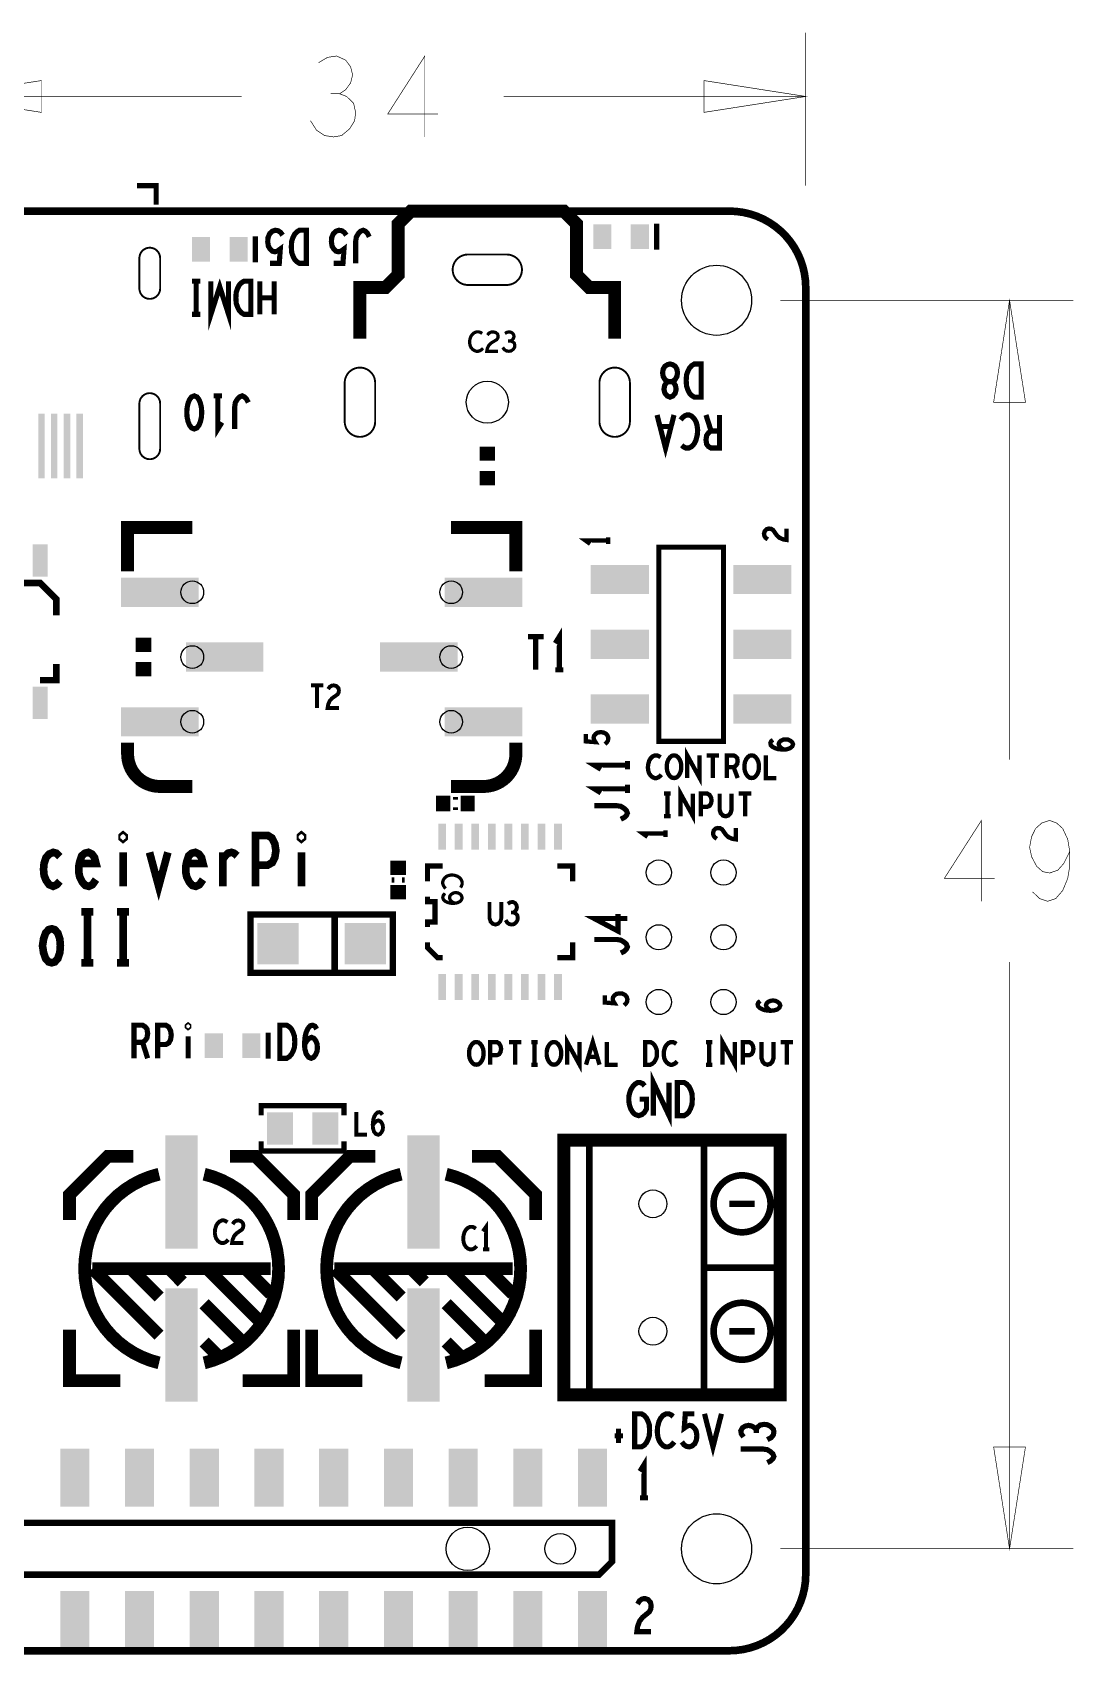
# Model space of a CAD drawing. Extents: x -15 to 76, y -68 to 64.
# Drawn here: x 34.6 to 75.5, y -0.2 to 63.5 of the extents above; entities that cross this region are included whole.
import ezdxf

# ---------------------------------------------------------------- set-up
doc = ezdxf.new("R2010")
doc.units = 0
doc.layers.get('0').update_dxf_attribs({"linetype": 'CONTINUOUS'})
for name, color, linetype in [('BOARD_ART', 7, 'CONTINUOUS'), ('DIMENSION_ART', 2, 'CONTINUOUS'), ('PASTETOP_ART', 4, 'CONTINUOUS'), ('RECEIVERPIPROII-1-2_DRL', 5, 'CONTINUOUS'), ('RECEIVERPIPROII_ROU', 10, 'CONTINUOUS'), ('SILK_TOP_ART', 9, 'CONTINUOUS')]:
    doc.layers.add(name, color=color, linetype=linetype)

# ---------------------------------------------------------------- blocks, each defined once
blk = doc.blocks.new('RECTANGLE_65')
blk.add_solid([(0.508, 0.635), (0.508, -0.635), (-0.508, 0.635), (-0.508, -0.635)])
blk = doc.blocks.new('SQUARE_27')
blk.add_solid([(0.8128, 0.8128), (0.8128, -0.8128), (-0.8128, 0.8128), (-0.8128, -0.8128)])
blk = doc.blocks.new('RECTANGLE_26')
blk.add_solid([(0.3556, 0.4826), (0.3556, -0.4826), (-0.3556, 0.4826), (-0.3556, -0.4826)])
blk = doc.blocks.new('RECTANGLE_67')
blk.add_solid([(1.524, 0.5715), (1.524, -0.5715), (-1.524, 0.5715), (-1.524, -0.5715)])
blk = doc.blocks.new('RECTANGLE_7')
blk.add_solid([(0.5715, 1.143), (0.5715, -1.143), (-0.5715, 1.143), (-0.5715, -1.143)])
blk = doc.blocks.new('RECTANGLE_68')
blk.add_solid([(1.143, 0.5715), (1.143, -0.5715), (-1.143, 0.5715), (-1.143, -0.5715)])
blk = doc.blocks.new('RECTANGLE_61')
blk.add_solid([(0.1524, 0.508), (0.1524, -0.508), (-0.1524, 0.508), (-0.1524, -0.508)])
blk = doc.blocks.new('RECTANGLE_12')
blk.add_solid([(0.2794, 0.3048), (0.2794, -0.3048), (-0.2794, 0.3048), (-0.2794, -0.3048)])
blk = doc.blocks.new('RECTANGLE_11')
blk.add_solid([(0.3048, 0.2794), (0.3048, -0.2794), (-0.3048, 0.2794), (-0.3048, -0.2794)])
blk = doc.blocks.new('RECTANGLE_63')
blk.add_solid([(0.2921, 0.635), (0.2921, -0.635), (-0.2921, 0.635), (-0.2921, -0.635)])
blk = doc.blocks.new('RECTANGLE_59')
blk.add_solid([(0.127, 1.27), (0.127, -1.27), (-0.127, 1.27), (-0.127, -1.27)])
blk = doc.blocks.new('RECTANGLE_69')
blk.add_solid([(0.635, 2.2225), (0.635, -2.2225), (-0.635, 2.2225), (-0.635, -2.2225)])
blk = doc.blocks.new('ROUND_110')
blk.add_circle((0, 0), 0.445)
blk = doc.blocks.new('ROUND_111')
blk.add_circle((0, 0), 0.495)
blk = doc.blocks.new('ROUND_112')
blk.add_circle((0, 0), 0.546)
blk = doc.blocks.new('ROUND_8')
blk.add_circle((0, 0), 0.6)
blk = doc.blocks.new('ROUND_18')
blk.add_circle((0, 0), 0.826)
blk = doc.blocks.new('ROUND_9')
blk.add_circle((0, 0), 0.85)
blk = doc.blocks.new('ROUND_10')
blk.add_circle((0, 0), 1.375)

msp = doc.modelspace()

# ---------------------------------------------------------------- linework, layer by layer
at = {"layer": 'BOARD_ART', "const_width": 0.3}
for points in [[(62, 56.5), (3, 56.5)], [(65, 49), (65, 49.25), (65, 53.5)], [(65, 3), (65, 7.75), (65, 8), (65, 10), (65, 47), (65, 49)], [(3, 0), (62, 0)]]:
    msp.add_lwpolyline(points, dxfattribs=at)
for points in [[(65, 53.5, 0.4142136), (62, 56.5)], [(62, 0, 0.4142136), (65, 3)]]:
    msp.add_lwpolyline(points, format="xyb", dxfattribs=at)
at = {"layer": 'DIMENSION_ART', "const_width": 0.0254}
for points in [[(65, 57.5), (65, 63.5)], [(46.7008, 61.1059), (46.937, 61.2646), (47.1339, 61.5291), (47.2126, 61.8466), (47.1339, 62.1642), (46.937, 62.4287), (46.5827, 62.5875), (46.2284, 62.5346), (45.874, 62.3229)], [(50.0472, 59.4125), (50.0472, 62.5875), (48.5905, 60.3121), (50.5591, 60.3121)], [(35, 61.625), (31, 61), (35, 60.375), (35, 61.625)], [(45.5591, 60.0475), (45.7952, 59.677), (46.1102, 59.4654), (46.4646, 59.4125), (46.7796, 59.4654), (47.0945, 59.7299), (47.2913, 60.0475), (47.3307, 60.365), (47.252, 60.7353), (46.9764, 61), (46.7008, 61.1059), (46.3464, 61.1059)], [(61, 60.375), (65, 61), (61, 61.625), (61, 60.375)], [(42.8629, 61), (31, 61)], [(53.1371, 61), (65, 61)], [(64, 53), (75.5, 53)], [(73.625, 49), (73, 53), (72.375, 49), (73.625, 49)], [(73, 34.9687), (73, 53)], [(71.8976, 29.4125), (71.8976, 32.5875), (70.4409, 30.3121), (72.4095, 30.3121)], [(73.9055, 29.7828), (74.1811, 29.5183), (74.496, 29.4125), (74.811, 29.5183), (75.0866, 29.8357), (75.2835, 30.3121), (75.3622, 30.7883), (75.3622, 31.3704), (75.2835, 31.8466), (75.0866, 32.27), (74.8504, 32.4817), (74.5748, 32.5875), (74.2598, 32.4817), (74.0236, 32.27), (73.8661, 31.9525), (73.7874, 31.5291), (73.8661, 31.1588), (74.063, 30.7883), (74.2992, 30.5766), (74.5748, 30.5237), (74.8897, 30.6295), (75.126, 30.8941), (75.3622, 31.3704)], [(73, 27.0313), (73, 4)], [(72.375, 8), (73, 4), (73.625, 8), (72.375, 8)], [(64, 4), (75.5, 4)]]:
    msp.add_lwpolyline(points, dxfattribs=at)
at = {"layer": 'RECEIVERPIPROII_ROU', "const_width": 0.075}
for points in [[(39.6568, 54.6569, 1), (38.843, 54.6569)], [(51.7379, 54.7974, 1), (51.7379, 53.6026)], [(53.2619, 53.6026, 1), (53.2619, 54.7974)], [(38.843, 53.4629, 1), (39.6568, 53.4629)], [(48.0973, 49.7619, 1), (46.9025, 49.7619)], [(58.0973, 49.7619, 1), (56.9025, 49.7619)], [(39.6568, 48.9489, 1), (38.843, 48.9489)], [(46.9025, 48.2379, 1), (48.0973, 48.2379)], [(56.9025, 48.2379, 1), (58.0973, 48.2379)], [(38.843, 47.1709, 1), (39.6568, 47.1709)]]:
    msp.add_lwpolyline(points, format="xyb", dxfattribs=at)
for points in [[(53.2619, 54.7974), (51.7379, 54.7974)], [(38.843, 54.6569), (38.843, 53.4629)], [(39.6568, 53.4629), (39.6568, 54.6569)], [(51.7379, 53.6026), (53.2619, 53.6026)], [(46.9025, 49.7619), (46.9025, 48.2379)], [(48.0973, 48.2379), (48.0973, 49.7619)], [(56.9025, 49.7619), (56.9025, 48.2379)], [(58.0973, 48.2379), (58.0973, 49.7619)], [(38.843, 48.9489), (38.843, 47.1709)], [(39.6568, 47.1709), (39.6568, 48.9489)]]:
    msp.add_lwpolyline(points, dxfattribs=at)
at = {"layer": 'SILK_TOP_ART'}
for points, const_width in [([(39.5, 56.75), (39.5, 57.5), (38.75, 57.5)], 0.2032), ([(47.5, 51.5), (47.5, 53.5), (48.5, 53.5), (49, 54), (49, 56), (49.5, 56.5), (55.5, 56.5), (56, 56), (56, 54), (56.5, 53.5), (57.5, 53.5), (57.5, 51.5)], 0.508), ([(59.147, 56.008), (59.147, 54.992)], 0.2032), ([(43.397, 55.508), (43.397, 54.492)], 0.2032), ([(44.4663, 55.555), (44.3863, 55.6634), (44.293, 55.7283), (44.173, 55.75), (44.053, 55.7067), (43.9597, 55.62), (43.893, 55.4684), (43.8797, 55.295), (43.9063, 55.1217), (43.973, 55.0133), (44.0663, 54.9267), (44.1597, 54.905), (44.253, 54.9267), (44.373, 55.0133), (44.333, 54.45), (43.973, 54.45)], 0.2032), ([(45.3933, 55.75), (45.3933, 54.45), (45.1267, 54.45), (45.02, 54.515), (44.94, 54.6017), (44.8733, 54.7316), (44.82, 54.8834), (44.8067, 55.1), (44.82, 55.3167), (44.8733, 55.4684), (44.94, 55.5984), (45.02, 55.685), (45.1267, 55.75), (45.3933, 55.75)], 0.2032), ([(46.9663, 55.555), (46.8863, 55.6634), (46.793, 55.7283), (46.673, 55.75), (46.553, 55.7067), (46.4597, 55.62), (46.393, 55.4684), (46.3797, 55.295), (46.4063, 55.1217), (46.473, 55.0133), (46.5663, 54.9267), (46.6597, 54.905), (46.753, 54.9267), (46.873, 55.0133), (46.833, 54.45), (46.473, 54.45)], 0.2032), ([(47.8667, 55.49), (47.8, 55.62), (47.72, 55.7067), (47.6267, 55.75), (47.52, 55.7067), (47.44, 55.62), (47.36, 55.49), (47.3333, 55.3167), (47.3333, 54.45)], 0.2032), ([(41.229, 53.75), (40.909, 53.75)], 0.2032), ([(41.069, 52.45), (41.069, 53.75)], 0.2032), ([(42.3427, 53.75), (42.3427, 52.45), (41.996, 53.5333), (41.6493, 52.45), (41.6493, 53.75)], 0.2032), ([(43.2163, 53.75), (43.2163, 52.45), (42.9497, 52.45), (42.843, 52.515), (42.763, 52.6017), (42.6963, 52.7316), (42.643, 52.8834), (42.6297, 53.1), (42.643, 53.3167), (42.6963, 53.4684), (42.763, 53.5984), (42.843, 53.685), (42.9497, 53.75), (43.2163, 53.75)], 0.2032), ([(43.57, 52.45), (43.57, 53.75)], 0.2032), ([(44.13, 53.75), (44.13, 52.45)], 0.2032), ([(43.57, 53.1), (44.13, 53.1)], 0.2032), ([(41.229, 52.45), (40.909, 52.45)], 0.2032), ([(52.3003, 51.6985), (52.2368, 51.7366), (52.1628, 51.762), (52.0781, 51.762), (51.9828, 51.7239), (51.9088, 51.6604), (51.8558, 51.5842), (51.8135, 51.4572), (51.8029, 51.3429), (51.8241, 51.2286), (51.8558, 51.1524), (51.9193, 51.0762), (51.9934, 51.0254), (52.0675, 51), (52.1416, 51), (52.2157, 51.0254), (52.2792, 51.0635), (52.3321, 51.1143)], 0.127), ([(52.5014, 51.635), (52.5649, 51.7112), (52.639, 51.7493), (52.7237, 51.762), (52.8295, 51.7366), (52.9036, 51.6731), (52.9248, 51.5969), (52.9142, 51.5207), (52.8718, 51.4572), (52.6602, 51.3302), (52.5649, 51.2413), (52.5014, 51.1143), (52.4802, 51), (52.9248, 51)], 0.127), ([(53.4116, 51.4064), (53.4751, 51.4445), (53.528, 51.508), (53.5492, 51.5842), (53.528, 51.6604), (53.4751, 51.7239), (53.3798, 51.762), (53.2846, 51.7493), (53.1893, 51.6985)], 0.127), ([(53.1047, 51.1524), (53.1682, 51.0635), (53.2528, 51.0127), (53.3481, 51), (53.4328, 51.0127), (53.5174, 51.0762), (53.5703, 51.1524), (53.5809, 51.2286), (53.5598, 51.3175), (53.4857, 51.381), (53.4116, 51.4064), (53.3163, 51.4064)], 0.127), ([(59.673, 50.5), (59.5797, 50.4783), (59.473, 50.4134), (59.4063, 50.305), (59.3797, 50.1533), (59.4063, 50.0017), (59.4863, 49.8717), (59.6063, 49.8067), (59.7397, 49.8067), (59.8197, 49.7633), (59.8863, 49.655), (59.913, 49.5033), (59.873, 49.3517), (59.7797, 49.2433), (59.673, 49.2), (59.5663, 49.2433), (59.473, 49.3517), (59.433, 49.5033), (59.4597, 49.655), (59.5263, 49.7633), (59.6063, 49.8067), (59.7397, 49.8067), (59.8597, 49.8717), (59.9397, 50.0017), (59.9663, 50.1533), (59.9397, 50.305), (59.873, 50.4134), (59.7663, 50.4783), (59.673, 50.5)], 0.2032), ([(60.8933, 50.5), (60.8933, 49.2), (60.6267, 49.2), (60.52, 49.265), (60.44, 49.3517), (60.3733, 49.4816), (60.32, 49.6334), (60.3067, 49.85), (60.32, 50.0667), (60.3733, 50.2184), (60.44, 50.3484), (60.52, 50.435), (60.6267, 50.5), (60.8933, 50.5)], 0.2032), ([(40.996, 47.95), (41.1027, 47.9933), (41.1827, 48.1017), (41.236, 48.2316), (41.276, 48.405), (41.2893, 48.6), (41.276, 48.795), (41.236, 48.9684), (41.1827, 49.0984), (41.1027, 49.2067), (40.996, 49.25), (40.8893, 49.2067), (40.8093, 49.0984), (40.756, 48.9684), (40.716, 48.795), (40.7027, 48.6), (40.716, 48.405), (40.756, 48.2316), (40.8093, 48.1017), (40.8893, 47.9933), (40.996, 47.95)], 0.2032), ([(42.083, 49.25), (41.763, 49.25)], 0.2032), ([(41.923, 49.25), (41.923, 47.95), (42.083, 48.21)], 0.2032), ([(43.1167, 48.99), (43.05, 49.12), (42.97, 49.2067), (42.8767, 49.25), (42.77, 49.2067), (42.69, 49.12), (42.61, 48.99), (42.5833, 48.8167), (42.5833, 47.95)], 0.2032), ([(59.8293, 48.5), (59.496, 47.2), (59.1627, 48.5)], 0.2032), ([(60.1297, 47.3083), (60.2097, 47.2433), (60.303, 47.2), (60.4097, 47.2), (60.5297, 47.265), (60.623, 47.3733), (60.6897, 47.5033), (60.743, 47.72), (60.7563, 47.915), (60.7297, 48.11), (60.6897, 48.24), (60.6097, 48.37), (60.5163, 48.4567), (60.423, 48.5), (60.3297, 48.5), (60.2363, 48.4567), (60.1563, 48.3917), (60.0897, 48.305)], 0.2032), ([(61.6167, 48.5), (61.6167, 47.2), (61.2833, 47.2), (61.1767, 47.265), (61.11, 47.3517), (61.0833, 47.525), (61.11, 47.6983), (61.19, 47.8067), (61.2833, 47.8717), (61.6167, 47.8717)], 0.2032), ([(61.2833, 47.8717), (61.0833, 48.5)], 0.2032), ([(59.2827, 48.045), (59.7093, 48.045)], 0.2032), ([(40.92, 44.08), (38.38, 44.08), (38.38, 42.3654)], 0.508), ([(40.92, 44.08), (38.38, 44.08), (38.38, 42.3654)], 0.508), ([(53.62, 42.3654), (53.62, 44.08), (51.08, 44.08)], 0.508), ([(53.62, 42.3654), (53.62, 44.08), (51.08, 44.08)], 0.508), ([(63.5092, 43.6164), (63.4203, 43.6799), (63.3758, 43.754), (63.361, 43.8387), (63.3906, 43.9445), (63.4647, 44.0186), (63.5536, 44.0398), (63.6425, 44.0292), (63.7166, 43.9868), (63.8648, 43.7752), (63.9685, 43.6799), (64.1167, 43.6164), (64.25, 43.5952), (64.25, 44.0398)], 0.17), ([(57.25, 43.5675), (56.361, 43.5675), (56.5388, 43.4405)], 0.17), ([(57.25, 43.4405), (57.25, 43.6945)], 0.17), ([(59.23, 35.69), (61.77, 35.69), (61.77, 43.31), (59.23, 43.31), (59.23, 35.69)], 0.2032), ([(34.31, 41.905), (34.945, 41.905), (35.58, 41.27), (35.58, 40.635)], 0.254), ([(55.327, 38.5), (55.327, 39.8), (55.167, 39.54)], 0.2032), ([(54.0933, 39.8), (54.7067, 39.8)], 0.2032), ([(54.4, 39.8), (54.4, 38.5)], 0.2032), ([(35.58, 38.73), (35.58, 38.095), (34.945, 38.095)], 0.254), ([(55.167, 38.5), (55.487, 38.5)], 0.2032), ([(45.5741, 37.889), (46.0609, 37.889)], 0.1524), ([(45.8175, 37.889), (45.8175, 37)], 0.1524), ([(46.2514, 37.7408), (46.3149, 37.8297), (46.389, 37.8742), (46.4737, 37.889), (46.5795, 37.8594), (46.6536, 37.7853), (46.6748, 37.6964), (46.6642, 37.6075), (46.6218, 37.5334), (46.4102, 37.3852), (46.3149, 37.2815), (46.2514, 37.1333), (46.2302, 37), (46.6748, 37)], 0.1524), ([(38.38, 35.19), (38.38, 35.6346)], 0.508), ([(38.38, 35.19), (38.38, 35.6346)], 0.508), ([(53.62, 35.19), (53.62, 35.6346)], 0.508), ([(53.62, 35.19), (53.62, 35.6346)], 0.508), ([(57.1167, 35.5847), (57.1907, 35.6482), (57.2352, 35.7222), (57.25, 35.8175), (57.2204, 35.9128), (57.1611, 35.9868), (57.0574, 36.0398), (56.9389, 36.0503), (56.8203, 36.0292), (56.7462, 35.9762), (56.687, 35.9022), (56.6722, 35.8281), (56.687, 35.754), (56.7462, 35.6588), (56.361, 35.6905), (56.361, 35.9762)], 0.17), ([(64.1296, 35.3664), (64.0259, 35.4405), (63.9666, 35.504), (63.937, 35.5887), (63.9666, 35.6628), (64.0259, 35.7157), (64.1148, 35.758), (64.2185, 35.7686), (64.3074, 35.758), (64.3963, 35.7157), (64.4704, 35.6522), (64.5, 35.5781), (64.4704, 35.4934), (64.3815, 35.4193), (64.2481, 35.377), (64.1, 35.3664), (63.9074, 35.3876), (63.8036, 35.4193), (63.6999, 35.4722), (63.6258, 35.5463), (63.611, 35.6204), (63.6406, 35.6945), (63.7147, 35.7474)], 0.17), ([(58, 34.594), (58, 34.914)], 0.2032), ([(59.3003, 35.0649), (59.2368, 35.1094), (59.1628, 35.139), (59.0781, 35.139), (58.9828, 35.0945), (58.9088, 35.0205), (58.8558, 34.9316), (58.8135, 34.7834), (58.8029, 34.65), (58.8241, 34.5167), (58.8558, 34.4278), (58.9193, 34.3389), (58.9934, 34.2796), (59.0675, 34.25), (59.1416, 34.25), (59.2157, 34.2796), (59.2792, 34.3241), (59.3321, 34.3833)], 0.17), ([(59.8295, 34.25), (59.7448, 34.2648), (59.6708, 34.3241), (59.6072, 34.413), (59.5649, 34.5167), (59.5437, 34.6352), (59.5437, 34.7538), (59.5649, 34.8723), (59.6072, 34.976), (59.6708, 35.0649), (59.7448, 35.1242), (59.8295, 35.139), (59.9142, 35.1242), (59.9882, 35.0649), (60.0518, 34.976), (60.0941, 34.8723), (60.1153, 34.7538), (60.1153, 34.6352), (60.0941, 34.5167), (60.0518, 34.413), (59.9882, 34.3241), (59.9142, 34.2648), (59.8295, 34.25)], 0.17), ([(60.3481, 34.25), (60.3481, 35.139), (60.8349, 34.25), (60.8349, 35.139)], 0.17), ([(61.1101, 35.139), (61.5969, 35.139)], 0.17), ([(61.3535, 35.139), (61.3535, 34.25)], 0.17), ([(61.9038, 34.25), (61.9038, 35.139), (62.1684, 35.139), (62.2531, 35.0945), (62.306, 35.0353), (62.3272, 34.9167), (62.306, 34.7982), (62.2425, 34.7241), (62.1684, 34.6797), (61.9038, 34.6797)], 0.17), ([(62.8775, 34.25), (62.7928, 34.2648), (62.7188, 34.3241), (62.6552, 34.413), (62.6129, 34.5167), (62.5917, 34.6352), (62.5917, 34.7538), (62.6129, 34.8723), (62.6552, 34.976), (62.7188, 35.0649), (62.7928, 35.1242), (62.8775, 35.139), (62.9622, 35.1242), (63.0362, 35.0649), (63.0998, 34.976), (63.1421, 34.8723), (63.1633, 34.7538), (63.1633, 34.6352), (63.1421, 34.5167), (63.0998, 34.413), (63.0362, 34.3241), (62.9622, 34.2648), (62.8775, 34.25)], 0.17), ([(63.4278, 35.139), (63.4278, 34.25), (63.8512, 34.25)], 0.17), ([(58, 34.754), (56.7, 34.754), (56.96, 34.594)], 0.2032), ([(62.1684, 34.6797), (62.3272, 34.25)], 0.17), ([(39.65, 33.92), (40.92, 33.92)], 0.508), ([(39.65, 33.92), (40.92, 33.92)], 0.508), ([(52.35, 33.92), (51.08, 33.92)], 0.508), ([(52.35, 33.92), (51.08, 33.92)], 0.508), ([(58, 33.827), (56.7, 33.827), (56.96, 33.667)], 0.2032), ([(58, 33.667), (58, 33.987)], 0.2032), ([(60.0861, 32.75), (60.0861, 33.639), (60.5729, 32.75), (60.5729, 33.639)], 0.17), ([(51.25, 33.5), (51.25, 33.4)], 0.2032), ([(51.25, 33.1), (51.25, 33)], 0.2032), ([(57.74, 32.6333), (57.87, 32.7), (57.9567, 32.78), (58, 32.8733), (57.9567, 32.98), (57.87, 33.06), (57.74, 33.14), (57.5667, 33.1667), (56.7, 33.1667)], 0.2032), ([(59.4405, 33.639), (59.6945, 33.639)], 0.17), ([(59.5675, 33.639), (59.5675, 32.75)], 0.17), ([(60.8798, 32.75), (60.8798, 33.639), (61.1338, 33.639), (61.2185, 33.5945), (61.282, 33.4908), (61.3032, 33.3723), (61.282, 33.2538), (61.2291, 33.1649), (61.1338, 33.1204), (60.8798, 33.1204)], 0.17), ([(61.6207, 33.639), (61.6207, 33.0019), (61.663, 32.8685), (61.7477, 32.7796), (61.8535, 32.75), (61.9593, 32.7796), (62.044, 32.8685), (62.0863, 33.0019), (62.0863, 33.639)], 0.17), ([(62.3721, 33.639), (62.8589, 33.639)], 0.17), ([(62.6155, 33.639), (62.6155, 32.75)], 0.17), ([(59.4405, 32.75), (59.6945, 32.75)], 0.17), ([(38.2, 31.8666), (38.16, 31.9), (38.16, 31.9667), (38.2, 32), (38.24, 31.9667), (38.24, 31.9), (38.2, 31.8666)], 0.3), ([(43.4, 30), (43.4, 32), (43.88, 32), (44.04, 31.9), (44.16, 31.6667), (44.2, 31.4), (44.16, 31.1333), (44.06, 30.9333), (43.88, 30.8333), (43.4, 30.8333)], 0.3), ([(45.2, 31.8666), (45.16, 31.9), (45.16, 31.9667), (45.2, 32), (45.24, 31.9667), (45.24, 31.9), (45.2, 31.8666)], 0.3), ([(59.5, 32.0675), (58.611, 32.0675), (58.7888, 31.9405)], 0.17), ([(59.5, 31.9405), (59.5, 32.1945)], 0.17), ([(61.5092, 31.8664), (61.4203, 31.9299), (61.3758, 32.004), (61.361, 32.0887), (61.3906, 32.1945), (61.4647, 32.2686), (61.5536, 32.2898), (61.6425, 32.2792), (61.7166, 32.2368), (61.8648, 32.0252), (61.9685, 31.9299), (62.1167, 31.8664), (62.25, 31.8452), (62.25, 32.2898)], 0.17), ([(35.72, 31.1667), (35.58, 31.3), (35.46, 31.3333), (35.3, 31.2666), (35.18, 31.1333), (35.1, 30.9), (35.08, 30.6666), (35.1, 30.4333), (35.18, 30.2333), (35.3, 30.0667), (35.46, 30), (35.6, 30.0667), (35.72, 30.2)], 0.3), ([(36.5, 30.9), (37.14, 30.9), (37.08, 31.1333), (36.98, 31.2666), (36.84, 31.3333), (36.7, 31.3), (36.58, 31.2), (36.5, 30.9666), (36.46, 30.7666), (36.46, 30.5667), (36.5, 30.3666), (36.6, 30.1666), (36.72, 30.0333), (36.86, 30), (37, 30.0667), (37.14, 30.2666)], 0.3), ([(38.2, 31.3333), (38.2, 30)], 0.3), ([(39.24, 31.3333), (39.6, 30), (39.96, 31.3333)], 0.3), ([(40.7, 30.9), (41.34, 30.9), (41.28, 31.1333), (41.18, 31.2666), (41.04, 31.3333), (40.9, 31.3), (40.78, 31.2), (40.7, 30.9666), (40.66, 30.7666), (40.66, 30.5667), (40.7, 30.3666), (40.8, 30.1666), (40.92, 30.0333), (41.06, 30), (41.2, 30.0667), (41.34, 30.2666)], 0.3), ([(42.12, 31.0667), (42.22, 31.2), (42.32, 31.3), (42.46, 31.3333), (42.56, 31.3), (42.68, 31.2)], 0.3), ([(42.12, 30), (42.12, 31.3333)], 0.3), ([(45.2, 31.3333), (45.2, 30)], 0.3), ([(50.15, 30.2), (50.15, 30.8), (50.75, 30.8)], 0.205), ([(55.25, 30.8), (55.85, 30.8), (55.85, 30.2)], 0.205), ([(48.85, 30.25), (48.75, 30.25)], 0.2032), ([(49.25, 30.25), (49.15, 30.25)], 0.2032), ([(51.4485, 29.9497), (51.4866, 30.0132), (51.512, 30.0872), (51.512, 30.1719), (51.4739, 30.2672), (51.4104, 30.3412), (51.3342, 30.3942), (51.2072, 30.4365), (51.0929, 30.4471), (50.9786, 30.4259), (50.9024, 30.3942), (50.8262, 30.3307), (50.7754, 30.2566), (50.75, 30.1825), (50.75, 30.1084), (50.7754, 30.0343), (50.8135, 29.9708), (50.8643, 29.9179)], 0.127), ([(50.15, 28.4), (50.15, 28.6), (50.45, 28.6), (50.45, 29.4), (50.15, 29.4), (50.15, 29.6)], 0.205), ([(50.8389, 29.7274), (50.7754, 29.6533), (50.75, 29.5687), (50.7754, 29.484), (50.8516, 29.4099), (50.9659, 29.357), (51.0802, 29.3358), (51.2199, 29.3358), (51.3342, 29.357), (51.4358, 29.4099), (51.4866, 29.4734), (51.512, 29.5475), (51.4866, 29.6322), (51.4358, 29.6957), (51.3596, 29.738), (51.258, 29.7592), (51.1691, 29.738), (51.0802, 29.6851), (51.0294, 29.6216), (51.0167, 29.5475), (51.0421, 29.4628), (51.1056, 29.3993), (51.2199, 29.3358)], 0.127), ([(52.5847, 29.389), (52.5847, 28.7519), (52.627, 28.6185), (52.7117, 28.5296), (52.8175, 28.5), (52.9233, 28.5296), (53.008, 28.6185), (53.0503, 28.7519), (53.0503, 29.389)], 0.1524), ([(53.5266, 28.9741), (53.5901, 29.0186), (53.643, 29.0926), (53.6642, 29.1816), (53.643, 29.2705), (53.5901, 29.3445), (53.4948, 29.389), (53.3996, 29.3742), (53.3043, 29.3149)], 0.1524), ([(36.56, 29), (37.04, 29)], 0.3), ([(36.8, 29), (36.8, 27)], 0.3), ([(37.96, 29), (38.44, 29)], 0.3), ([(38.2, 29), (38.2, 27)], 0.3), ([(45.746, 28.893), (43.206, 28.893), (43.206, 26.607), (48.794, 26.607), (48.794, 28.893), (45.746, 28.893)], 0.254), ([(46.508, 28.766), (46.508, 26.734)], 0.254), ([(53.2197, 28.6778), (53.2832, 28.5741), (53.3678, 28.5148), (53.4631, 28.5), (53.5478, 28.5148), (53.6324, 28.5889), (53.6853, 28.6778), (53.6959, 28.7667), (53.6748, 28.8704), (53.6007, 28.9445), (53.5266, 28.9741), (53.4313, 28.9741)], 0.1524), ([(58, 28.737), (56.7, 28.737), (57.6317, 28.2437), (57.6317, 28.9103)], 0.2032), ([(35.4, 27), (35.28, 27.0333), (35.16, 27.1666), (35.08, 27.4), (35.04, 27.6666), (35.08, 27.9333), (35.16, 28.1667), (35.28, 28.3), (35.4, 28.3333), (35.52, 28.3), (35.64, 28.1667), (35.72, 27.9333), (35.74, 27.6666), (35.72, 27.4), (35.64, 27.1666), (35.52, 27.0333), (35.4, 27)], 0.3), ([(57.74, 27.3833), (57.87, 27.45), (57.9567, 27.53), (58, 27.6233), (57.9567, 27.73), (57.87, 27.81), (57.74, 27.89), (57.5667, 27.9167), (56.7, 27.9167)], 0.2032), ([(50.15, 27.8), (50.15, 27.6), (50.55, 27.2), (50.75, 27.2)], 0.205), ([(55.25, 27.2), (55.85, 27.2), (55.85, 27.8)], 0.205), ([(36.56, 27), (37.04, 27)], 0.3), ([(37.96, 27), (38.44, 27)], 0.3), ([(57.8667, 25.3347), (57.9407, 25.3982), (57.9852, 25.4722), (58, 25.5675), (57.9704, 25.6628), (57.9111, 25.7368), (57.8074, 25.7898), (57.6889, 25.8003), (57.5703, 25.7792), (57.4962, 25.7262), (57.437, 25.6522), (57.4222, 25.5781), (57.437, 25.504), (57.4962, 25.4088), (57.111, 25.4405), (57.111, 25.7262)], 0.17), ([(63.6296, 25.1164), (63.5259, 25.1905), (63.4666, 25.254), (63.437, 25.3387), (63.4666, 25.4128), (63.5259, 25.4657), (63.6148, 25.508), (63.7185, 25.5186), (63.8074, 25.508), (63.8963, 25.4657), (63.9704, 25.4022), (64, 25.3281), (63.9704, 25.2434), (63.8815, 25.1693), (63.7481, 25.127), (63.6, 25.1164), (63.4074, 25.1376), (63.3036, 25.1693), (63.1999, 25.2222), (63.1258, 25.2963), (63.111, 25.3704), (63.1406, 25.4445), (63.2147, 25.4974)], 0.17), ([(38.6333, 23.25), (38.6333, 24.55), (38.9667, 24.55), (39.0733, 24.485), (39.14, 24.3983), (39.1667, 24.225), (39.14, 24.0517), (39.06, 23.9433), (38.9667, 23.8783), (38.6333, 23.8783)], 0.2032), ([(39.5603, 23.25), (39.5603, 24.55), (39.8803, 24.55), (39.987, 24.485), (40.067, 24.3333), (40.0937, 24.16), (40.067, 23.9867), (40.0003, 23.8567), (39.8803, 23.7916), (39.5603, 23.7916)], 0.2032), ([(40.754, 24.4633), (40.7273, 24.485), (40.7273, 24.5283), (40.754, 24.55), (40.7807, 24.5283), (40.7807, 24.485), (40.754, 24.4633)], 0.2032), ([(40.754, 24.1166), (40.754, 23.25)], 0.2032), ([(43.897, 24.258), (43.897, 23.242)], 0.2032), ([(44.3567, 23.25), (44.3567, 24.55), (44.6233, 24.55), (44.73, 24.485), (44.81, 24.3983), (44.8767, 24.2684), (44.93, 24.1166), (44.9433, 23.9), (44.93, 23.6833), (44.8767, 23.5316), (44.81, 23.4016), (44.73, 23.315), (44.6233, 23.25), (44.3567, 23.25)], 0.2032), ([(45.3237, 23.7916), (45.417, 23.9433), (45.497, 24.03), (45.6037, 24.0733), (45.697, 24.03), (45.7637, 23.9433), (45.817, 23.8133), (45.8303, 23.6617), (45.817, 23.5316), (45.7637, 23.4016), (45.6837, 23.2933), (45.5903, 23.25), (45.4837, 23.2933), (45.3903, 23.4233), (45.337, 23.6183), (45.3237, 23.835), (45.3503, 24.1166), (45.3903, 24.2684), (45.457, 24.42), (45.5503, 24.5283), (45.6437, 24.55), (45.737, 24.5067), (45.8037, 24.3983)], 0.2032), ([(55.6341, 23), (55.6341, 23.889), (56.1209, 23), (56.1209, 23.889)], 0.17), ([(61.7301, 23), (61.7301, 23.889), (62.2169, 23), (62.2169, 23.889)], 0.17), ([(38.9667, 23.8783), (39.1667, 23.25)], 0.2032), ([(52.0675, 23), (51.9828, 23.0148), (51.9088, 23.0741), (51.8452, 23.163), (51.8029, 23.2667), (51.7817, 23.3852), (51.7817, 23.5038), (51.8029, 23.6223), (51.8452, 23.726), (51.9088, 23.8149), (51.9828, 23.8742), (52.0675, 23.889), (52.1522, 23.8742), (52.2262, 23.8149), (52.2898, 23.726), (52.3321, 23.6223), (52.3533, 23.5038), (52.3533, 23.3852), (52.3321, 23.2667), (52.2898, 23.163), (52.2262, 23.0741), (52.1522, 23.0148), (52.0675, 23)], 0.17), ([(52.6178, 23), (52.6178, 23.889), (52.8718, 23.889), (52.9565, 23.8445), (53.02, 23.7408), (53.0412, 23.6223), (53.02, 23.5038), (52.9671, 23.4149), (52.8718, 23.3704), (52.6178, 23.3704)], 0.17), ([(53.3481, 23.889), (53.8349, 23.889)], 0.17), ([(53.5915, 23.889), (53.5915, 23)], 0.17), ([(54.2265, 23.889), (54.4805, 23.889)], 0.17), ([(54.3535, 23.889), (54.3535, 23)], 0.17), ([(55.1155, 23), (55.0308, 23.0148), (54.9568, 23.0741), (54.8932, 23.163), (54.8509, 23.2667), (54.8297, 23.3852), (54.8297, 23.5038), (54.8509, 23.6223), (54.8932, 23.726), (54.9568, 23.8149), (55.0308, 23.8742), (55.1155, 23.889), (55.2002, 23.8742), (55.2742, 23.8149), (55.3378, 23.726), (55.3801, 23.6223), (55.4013, 23.5038), (55.4013, 23.3852), (55.3801, 23.2667), (55.3378, 23.163), (55.2742, 23.0741), (55.2002, 23.0148), (55.1155, 23)], 0.17), ([(56.3749, 23), (56.6395, 23.889), (56.9041, 23)], 0.17), ([(57.1898, 23.889), (57.1898, 23), (57.6132, 23)], 0.17), ([(58.6927, 23), (58.6927, 23.889), (58.9043, 23.889), (58.989, 23.8445), (59.0525, 23.7853), (59.1054, 23.6964), (59.1478, 23.5926), (59.1583, 23.4445), (59.1478, 23.2963), (59.1054, 23.1926), (59.0525, 23.1037), (58.989, 23.0444), (58.9043, 23), (58.6927, 23)], 0.17), ([(59.9203, 23.8149), (59.8568, 23.8594), (59.7828, 23.889), (59.6981, 23.889), (59.6028, 23.8445), (59.5288, 23.7705), (59.4758, 23.6816), (59.4335, 23.5334), (59.4229, 23.4), (59.4441, 23.2667), (59.4758, 23.1778), (59.5393, 23.0889), (59.6134, 23.0296), (59.6875, 23), (59.7616, 23), (59.8357, 23.0296), (59.8992, 23.0741), (59.9521, 23.1333)], 0.17), ([(61.0845, 23.889), (61.3385, 23.889)], 0.17), ([(61.2115, 23.889), (61.2115, 23)], 0.17), ([(62.5238, 23), (62.5238, 23.889), (62.7778, 23.889), (62.8625, 23.8445), (62.926, 23.7408), (62.9472, 23.6223), (62.926, 23.5038), (62.8731, 23.4149), (62.7778, 23.3704), (62.5238, 23.3704)], 0.17), ([(63.2647, 23.889), (63.2647, 23.2519), (63.307, 23.1185), (63.3917, 23.0296), (63.4975, 23), (63.6033, 23.0296), (63.688, 23.1185), (63.7303, 23.2519), (63.7303, 23.889)], 0.17), ([(64.0161, 23.889), (64.5029, 23.889)], 0.17), ([(64.2595, 23.889), (64.2595, 23)], 0.17), ([(54.2265, 23), (54.4805, 23)], 0.17), ([(56.8088, 23.3111), (56.4702, 23.3111)], 0.17), ([(61.0845, 23), (61.3385, 23)], 0.17), ([(58.48, 21.65), (58.7467, 21.65), (58.7467, 21.26), (58.6667, 21.13), (58.5733, 21.0433), (58.44, 21), (58.3067, 21.0433), (58.2133, 21.13), (58.1333, 21.26), (58.08, 21.4117), (58.0533, 21.585), (58.0533, 21.7367), (58.08, 21.8666), (58.1333, 22.0184), (58.2133, 22.1483), (58.2933, 22.235), (58.4, 22.3), (58.4933, 22.3), (58.6, 22.2567), (58.68, 22.17)], 0.2032), ([(59.0203, 21), (59.0203, 22.3), (59.6337, 21), (59.6337, 22.3)], 0.2032), ([(59.9607, 21), (59.9607, 22.3), (60.2273, 22.3), (60.334, 22.235), (60.414, 22.1483), (60.4807, 22.0184), (60.534, 21.8666), (60.5473, 21.65), (60.534, 21.4333), (60.4807, 21.2816), (60.414, 21.1516), (60.334, 21.065), (60.2273, 21), (59.9607, 21)], 0.2032), ([(43.6244, 21.008), (43.6244, 21.389), (46.8756, 21.389), (46.8756, 21.008)], 0.2032), ([(47.3558, 21.139), (47.3558, 20.25), (47.7792, 20.25)], 0.1524), ([(48.0014, 20.6204), (48.0755, 20.7241), (48.139, 20.7834), (48.2237, 20.813), (48.2978, 20.7834), (48.3507, 20.7241), (48.393, 20.6352), (48.4036, 20.5315), (48.393, 20.4426), (48.3507, 20.3537), (48.2872, 20.2796), (48.2131, 20.25), (48.1284, 20.2796), (48.0543, 20.3685), (48.012, 20.5019), (48.0014, 20.65), (48.0226, 20.8426), (48.0543, 20.9464), (48.1072, 21.0501), (48.1813, 21.1242), (48.2554, 21.139), (48.3295, 21.1094), (48.3824, 21.0353)], 0.1524), ([(46.8756, 19.992), (46.8756, 19.611), (43.6244, 19.611), (43.6244, 19.992)], 0.2032), ([(59, 20.0401), (55.4999, 20.0401), (55.4999, 10.0399), (64, 10.0399), (64, 20.0401), (59, 20.0401)], 0.508), ([(56.4999, 20.0401), (56.4999, 10.0399)], 0.2601), ([(57, 20.0401), (61, 20.0401), (61, 10.0399)], 0.2601), ([(36.1, 16.9), (36.1, 17.9), (37.6, 19.4), (38.6, 19.4)], 0.5), ([(44.9, 16.9), (44.9, 17.9), (43.4, 19.4), (42.4, 19.4)], 0.5), ([(45.6, 16.9), (45.6, 17.9), (47.1, 19.4), (48.1, 19.4)], 0.5), ([(54.4, 16.9), (54.4, 17.9), (52.9, 19.4), (51.9, 19.4)], 0.5), ([(63, 17.54), (62, 17.54)], 0.2601), ([(42.3003, 16.8149), (42.2368, 16.8594), (42.1628, 16.889), (42.0781, 16.889), (41.9828, 16.8445), (41.9088, 16.7705), (41.8558, 16.6816), (41.8135, 16.5334), (41.8029, 16.4), (41.8241, 16.2667), (41.8558, 16.1778), (41.9193, 16.0889), (41.9934, 16.0296), (42.0675, 16), (42.1416, 16), (42.2157, 16.0296), (42.2792, 16.0741), (42.3321, 16.1333)], 0.1524), ([(42.5014, 16.7408), (42.5649, 16.8297), (42.639, 16.8742), (42.7237, 16.889), (42.8295, 16.8594), (42.9036, 16.7853), (42.9248, 16.6964), (42.9142, 16.6075), (42.8718, 16.5334), (42.6602, 16.3852), (42.5649, 16.2815), (42.5014, 16.1333), (42.4802, 16), (42.9248, 16)], 0.1524), ([(52.0503, 16.5649), (51.9868, 16.6094), (51.9128, 16.639), (51.8281, 16.639), (51.7328, 16.5945), (51.6588, 16.5205), (51.6058, 16.4316), (51.5635, 16.2834), (51.5529, 16.15), (51.5741, 16.0167), (51.6058, 15.9278), (51.6693, 15.8389), (51.7434, 15.7796), (51.8175, 15.75), (51.8916, 15.75), (51.9657, 15.7796), (52.0292, 15.8241), (52.0821, 15.8833)], 0.1524), ([(52.4525, 15.75), (52.4525, 16.639), (52.3255, 16.4612)], 0.1524), ([(52.3255, 15.75), (52.5795, 15.75)], 0.1524), ([(37, 15), (39.6151, 12.3849)], 0.5), ([(44, 15), (37, 15)], 0.5), ([(38.5, 15), (39.6151, 13.8849)], 0.5), ([(40, 15), (40.5276, 14.4724)], 0.5), ([(41.5, 15), (43.5, 13)], 0.5), ([(43, 15), (44, 14)], 0.5), ([(46.5, 15), (49.1151, 12.3849)], 0.5), ([(53.5, 15), (46.5, 15)], 0.5), ([(48, 15), (49.1151, 13.8849)], 0.5), ([(49.5, 15), (50.0276, 14.4724)], 0.5), ([(51, 15), (53, 13)], 0.5), ([(52.5, 15), (53.5, 14)], 0.5), ([(64, 15.0399), (61, 15.0399)], 0.2601), ([(41.3849, 13.6151), (42.8, 12.2)], 0.5), ([(50.8849, 13.6151), (52.3, 12.2)], 0.5), ([(36.1, 12.6), (36.1, 10.6), (38.1, 10.6)], 0.5), ([(44.9, 12.6), (44.9, 10.6), (42.9, 10.6)], 0.5), ([(45.6, 12.6), (45.6, 10.6), (47.6, 10.6)], 0.5), ([(54.4, 12.6), (54.4, 10.6), (52.4, 10.6)], 0.5), ([(41.3849, 12.1151), (41.9, 11.6)], 0.5), ([(50.8849, 12.1151), (51.4, 11.6)], 0.5), ([(63, 12.54), (62, 12.54)], 0.2601), ([(58.2837, 8), (58.2837, 9.3), (58.5503, 9.3), (58.657, 9.235), (58.737, 9.1483), (58.8037, 9.0184), (58.857, 8.8666), (58.8703, 8.65), (58.857, 8.4333), (58.8037, 8.2816), (58.737, 8.1516), (58.657, 8.065), (58.5503, 8), (58.2837, 8)], 0.2032), ([(59.7973, 9.1917), (59.7173, 9.2567), (59.624, 9.3), (59.5173, 9.3), (59.3973, 9.235), (59.304, 9.1267), (59.2373, 8.9967), (59.184, 8.78), (59.1707, 8.585), (59.1973, 8.39), (59.2373, 8.26), (59.3173, 8.13), (59.4107, 8.0433), (59.504, 8), (59.5973, 8), (59.6907, 8.0433), (59.7707, 8.1083), (59.8373, 8.195)], 0.2032), ([(60.1377, 8.195), (60.2177, 8.0866), (60.311, 8.0217), (60.431, 8), (60.551, 8.0433), (60.6443, 8.13), (60.711, 8.2816), (60.7243, 8.455), (60.6977, 8.6283), (60.631, 8.7367), (60.5377, 8.8233), (60.4443, 8.845), (60.351, 8.8233), (60.231, 8.7367), (60.271, 9.3), (60.631, 9.3)], 0.2032), ([(61.0247, 9.3), (61.358, 8), (61.6913, 9.3)], 0.2032), ([(63.0567, 8.6703), (62.9917, 8.7503), (62.8834, 8.817), (62.7533, 8.8437), (62.6233, 8.817), (62.515, 8.7503), (62.45, 8.6303), (62.4717, 8.5103), (62.5583, 8.3903)], 0.2032), ([(63.49, 8.2837), (63.6417, 8.3637), (63.7283, 8.4703), (63.75, 8.5903), (63.7283, 8.697), (63.62, 8.8037), (63.49, 8.8703), (63.36, 8.8837), (63.2084, 8.857), (63.1, 8.7637), (63.0567, 8.6703), (63.0567, 8.5503)], 0.2032), ([(57.5033, 8.4333), (57.8233, 8.4333)], 0.2032), ([(57.65, 8.715), (57.65, 8.1516)], 0.2032), ([(58.65, 6), (58.65, 7.3), (58.49, 7.04)], 0.2032), ([(63.49, 7.3833), (63.62, 7.45), (63.7067, 7.53), (63.75, 7.6233), (63.7067, 7.73), (63.62, 7.81), (63.49, 7.89), (63.3167, 7.9167), (62.45, 7.9167)], 0.2032), ([(58.49, 6), (58.81, 6)], 0.2032), ([(7.608, 5.016), (7.608, 2.984), (56.884, 2.984), (57.392, 3.492), (57.392, 5.016), (7.608, 5.016)], 0.254), ([(58.3967, 1.8333), (58.4767, 1.9633), (58.57, 2.0283), (58.6767, 2.05), (58.81, 2.0067), (58.9033, 1.8983), (58.93, 1.7684), (58.9167, 1.6383), (58.8633, 1.53), (58.5967, 1.3133), (58.4767, 1.1617), (58.3967, 0.945), (58.37, 0.75), (58.93, 0.75)], 0.2032)]:
    msp.add_lwpolyline(points, dxfattribs=dict(at, const_width=const_width))
for points, const_width in [([(38.38, 35.19, 0.4142136), (39.65, 33.92)], 0.508), ([(38.38, 35.19, 0.4142136), (39.65, 33.92)], 0.508), ([(52.35, 33.92, 0.4142136), (53.62, 35.19)], 0.508), ([(52.35, 33.92, 0.4142136), (53.62, 35.19)], 0.508), ([(39.6151, 18.7037, 0.3470716), (36.6921, 15)], 0.5), ([(44.3079, 15, 0.3470716), (41.3849, 18.7037)], 0.5), ([(49.1151, 18.7037, 0.3470716), (46.1921, 15)], 0.5), ([(53.8079, 15, 0.3470716), (50.8849, 18.7037)], 0.5), ([(36.6921, 15, 0.3470716), (39.6151, 11.2963)], 0.5), ([(41.3849, 11.2963, 0.3470716), (44.3079, 15)], 0.5), ([(46.1921, 15, 0.3470716), (49.1151, 11.2963)], 0.5), ([(50.8849, 11.2963, 0.3470716), (53.8079, 15)], 0.5)]:
    msp.add_lwpolyline(points, format="xyb", dxfattribs=dict(at, const_width=const_width))
at = {"layer": 'SILK_TOP_ART', "const_width": 0.2601}
for points in [[(61.3821, 17.54, 1), (63.6181, 17.54, 1)], [(61.3821, 12.54, 1), (63.6181, 12.54, 1)]]:
    msp.add_lwpolyline(points, format="xyb", close=True, dxfattribs=at)

# ---------------------------------------------------------------- block references
at = {"layer": 'PASTETOP_ART'}
for name, p in [('RECTANGLE_26', (41.2634, 55)), ('RECTANGLE_26', (42.7366, 55)), ('RECTANGLE_26', (57.0134, 55.5)), ('RECTANGLE_26', (58.4866, 55.5)), ('RECTANGLE_59', (35, 47.28)), ('RECTANGLE_59', (35.5, 47.28)), ('RECTANGLE_59', (36, 47.28)), ('RECTANGLE_59', (36.5, 47.28)), ('RECTANGLE_11', (52.5, 46.98)), ('RECTANGLE_11', (52.5, 46.02)), ('RECTANGLE_63', (34.945, 42.794)), ('RECTANGLE_67', (39.65, 41.54)), ('RECTANGLE_67', (52.35, 41.54)), ('RECTANGLE_68', (57.706, 42.04)), ('RECTANGLE_68', (63.294, 42.04)), ('RECTANGLE_11', (39, 39.48)), ('RECTANGLE_67', (42.19, 39)), ('RECTANGLE_67', (49.81, 39)), ('RECTANGLE_68', (57.706, 39.5)), ('RECTANGLE_68', (63.294, 39.5)), ('RECTANGLE_11', (39, 38.52)), ('RECTANGLE_63', (34.945, 37.206)), ('RECTANGLE_67', (39.65, 36.46)), ('RECTANGLE_67', (52.35, 36.46)), ('RECTANGLE_68', (57.706, 36.96)), ('RECTANGLE_68', (63.294, 36.96)), ('RECTANGLE_12', (50.77, 33.25)), ('RECTANGLE_12', (51.73, 33.25)), ('RECTANGLE_61', (50.725, 31.95)), ('RECTANGLE_61', (51.375, 31.95)), ('RECTANGLE_61', (52.025, 31.95)), ('RECTANGLE_61', (52.675, 31.95)), ('RECTANGLE_61', (53.325, 31.95)), ('RECTANGLE_61', (53.975, 31.95)), ('RECTANGLE_61', (54.625, 31.95)), ('RECTANGLE_61', (55.275, 31.95)), ('RECTANGLE_11', (49, 30.73)), ('RECTANGLE_11', (49, 29.77)), ('SQUARE_27', (44.2855, 27.75)), ('SQUARE_27', (47.7145, 27.75)), ('RECTANGLE_61', (50.725, 26.05)), ('RECTANGLE_61', (51.375, 26.05)), ('RECTANGLE_61', (52.025, 26.05)), ('RECTANGLE_61', (52.675, 26.05)), ('RECTANGLE_61', (53.325, 26.05)), ('RECTANGLE_61', (53.975, 26.05)), ('RECTANGLE_61', (54.625, 26.05)), ('RECTANGLE_61', (55.275, 26.05)), ('RECTANGLE_26', (41.7634, 23.75)), ('RECTANGLE_26', (43.2366, 23.75)), ('RECTANGLE_65', (44.361, 20.5)), ('RECTANGLE_65', (46.139, 20.5)), ('RECTANGLE_69', (40.5, 18)), ('RECTANGLE_69', (50, 18)), ('RECTANGLE_69', (40.5, 12)), ('RECTANGLE_69', (50, 12)), ('RECTANGLE_7', (36.31, 6.794)), ('RECTANGLE_7', (38.85, 6.794)), ('RECTANGLE_7', (41.39, 6.794)), ('RECTANGLE_7', (43.93, 6.794)), ('RECTANGLE_7', (46.47, 6.794)), ('RECTANGLE_7', (49.01, 6.794)), ('RECTANGLE_7', (51.55, 6.794)), ('RECTANGLE_7', (54.09, 6.794)), ('RECTANGLE_7', (56.63, 6.794)), ('RECTANGLE_7', (36.31, 1.206)), ('RECTANGLE_7', (38.85, 1.206)), ('RECTANGLE_7', (41.39, 1.206)), ('RECTANGLE_7', (43.93, 1.206)), ('RECTANGLE_7', (46.47, 1.206)), ('RECTANGLE_7', (49.01, 1.206)), ('RECTANGLE_7', (51.55, 1.206)), ('RECTANGLE_7', (54.09, 1.206)), ('RECTANGLE_7', (56.63, 1.206))]:
    msp.add_blockref(name, p, dxfattribs=at)
at = {"layer": 'RECEIVERPIPROII-1-2_DRL'}
for name, p in [('ROUND_10', (61.5, 53)), ('ROUND_18', (52.5, 49)), ('ROUND_110', (40.92, 41.54)), ('ROUND_110', (51.08, 41.54)), ('ROUND_110', (40.92, 39)), ('ROUND_110', (51.08, 39)), ('ROUND_110', (40.92, 36.46)), ('ROUND_110', (51.08, 36.46)), ('ROUND_111', (59.23, 30.54)), ('ROUND_111', (61.77, 30.54)), ('ROUND_111', (59.23, 28)), ('ROUND_111', (61.77, 28)), ('ROUND_111', (59.23, 25.46)), ('ROUND_111', (61.77, 25.46)), ('ROUND_112', (59, 17.54)), ('ROUND_112', (59, 12.54)), ('ROUND_10', (61.5, 4)), ('ROUND_9', (51.73, 4)), ('ROUND_8', (55.36, 4))]:
    msp.add_blockref(name, p, dxfattribs=at)

doc.saveas('drawing.dxf')
